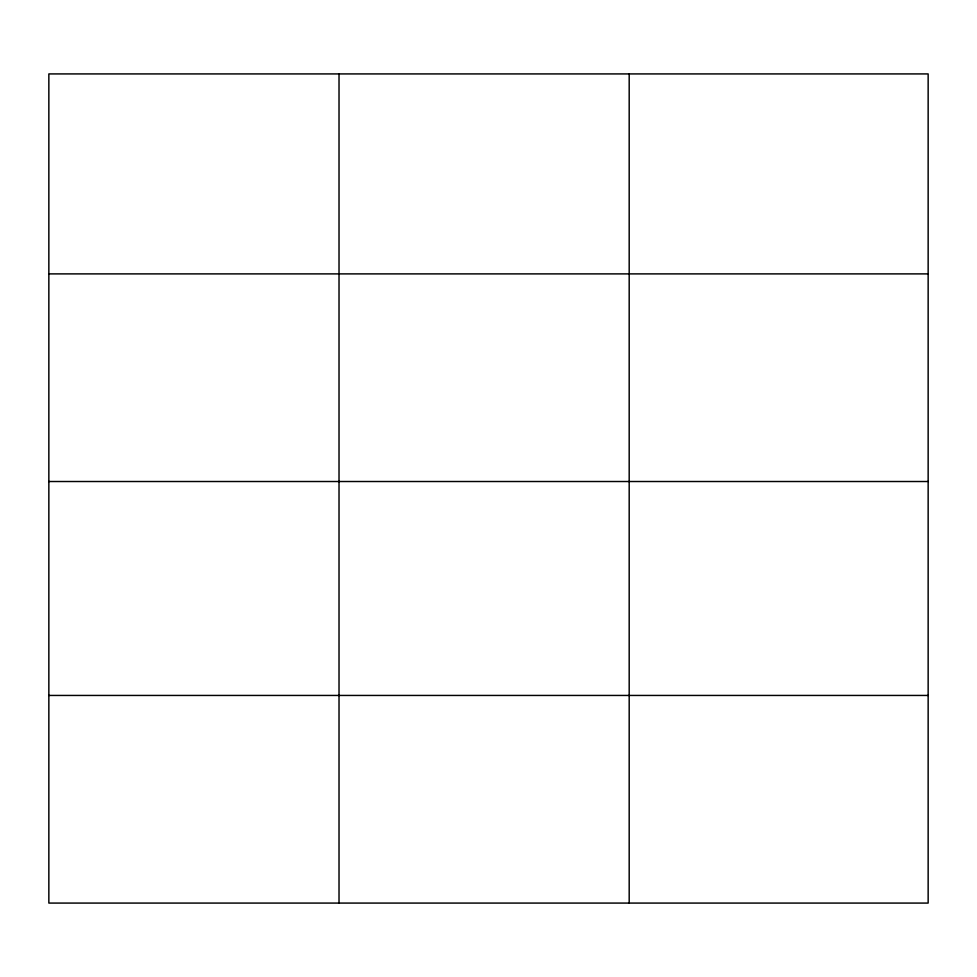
<?xml version="1.0" encoding="UTF-8"?>
<svg xmlns="http://www.w3.org/2000/svg" width="977" height="977" viewBox="0 0 977 977"><rect width="100%" height="100%" fill="white"/><g stroke="black" fill="none" stroke-linecap="round" stroke-linejoin="round"><path stroke-width="1.47" d="M928.15 481.514L928.15 73.922L48.85 73.922L48.85 903.078L928.15 903.078L928.15 481.514L48.85 481.514M48.85 273.89L928.15 273.89M48.85 695.441L928.15 695.441M629.188 73.922L629.188 903.078M339.019 73.922L339.019 903.078"/></g></svg>
